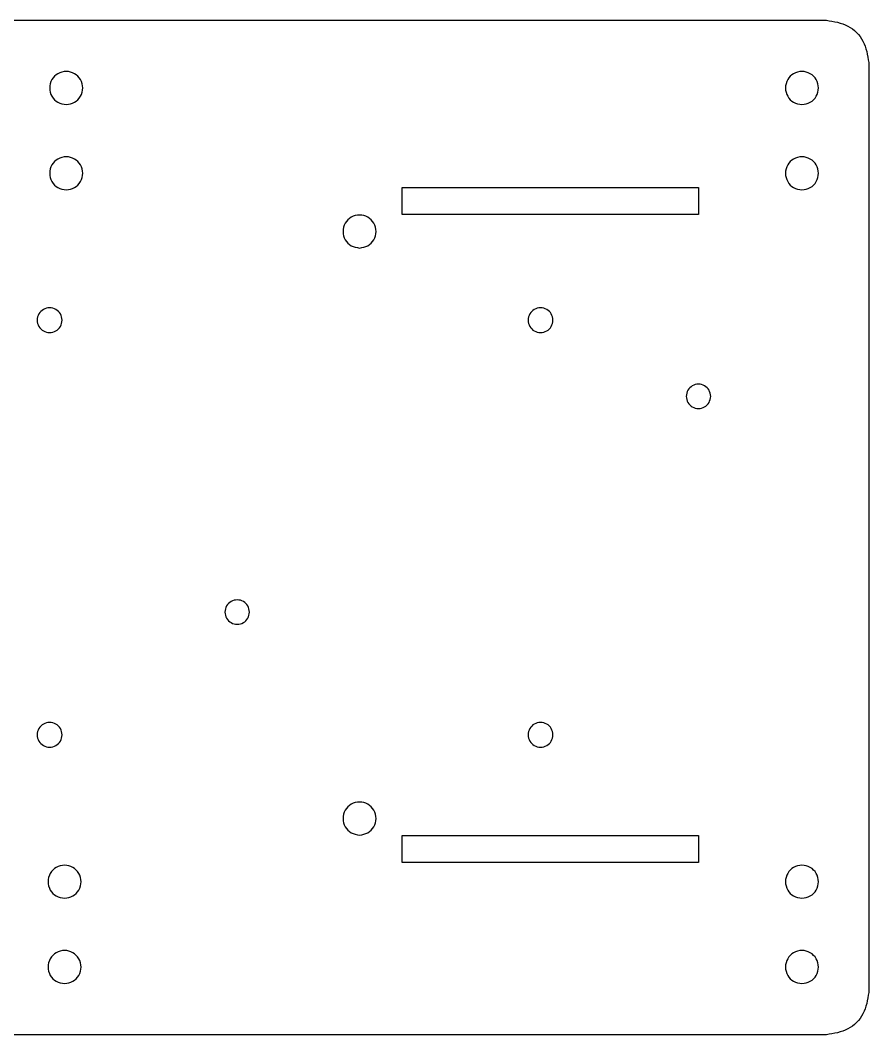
# Model space of a CAD drawing. Extents: x 14 to 581, y 78 to 764.
# Drawn here: x 296.8 to 580.9, y 423.8 to 763.7 of the extents above; entities that cross this region are included whole.
import ezdxf

# ---------------------------------------------------------------- set-up
doc = ezdxf.new("R2010")
doc.units = 0
doc.layers.add('Layer_1', color=7, linetype='CONTINUOUS')

msp = doc.modelspace()

# ---------------------------------------------------------------- linework, layer by layer
at = {"layer": 'Layer_1', "color": 7}
for points in [[(28.486069, 763.686714), (566.754686, 763.686714)], [(580.930606, 749.513482), (580.930606, 438.011138)], [(312.170308, 735.481279), (312.170308, 735.481279)], [(558.570308, 735.481279), (558.570308, 735.481279)], [(312.170308, 706.896927), (312.170308, 706.896927)], [(424.72567, 707.665322), (523.938262, 707.665322), (523.938262, 698.594458), (424.72567, 698.594458), (424.72567, 707.665322)], [(558.570308, 706.896927), (558.570308, 706.896927)], [(410.411446, 687.396866), (410.411446, 687.396866)], [(410.411446, 490.733132), (410.411446, 490.733132)], [(424.72567, 490.592155), (523.938262, 490.592155), (523.938262, 481.521289), (424.72567, 481.521289), (424.72567, 490.592155)], [(311.621876, 469.571135), (311.621876, 469.571135)], [(558.570308, 469.571135), (558.570308, 469.571135)], [(311.621876, 440.986783), (311.621876, 440.986783)], [(558.570308, 440.986783), (558.570308, 440.986783)], [(566.754686, 423.837906), (28.486069, 423.837906)]]:
    msp.add_lwpolyline(points, dxfattribs=at)
at = {"layer": 'Layer_1', "color": 5}
for points in [[(310.775089, 663.211102), (310.775089, 663.211102)], [(475.184537, 663.211102), (475.184537, 663.211102)], [(528.008926, 637.699293), (528.008926, 637.699293)], [(373.520734, 565.415853), (373.520734, 565.415853)], [(310.775089, 524.31347), (310.775089, 524.31347)], [(475.184537, 524.31347), (475.184537, 524.31347)]]:
    msp.add_lwpolyline(points, dxfattribs=at)
at = {"layer": 'Layer_1', "color": 7}
for points, knots in [([(566.754686, 763.686714), (569.242554, 763.29997), (574.138807, 762.538838), (579.782268, 756.896835), (580.543727, 752.000959), (580.930606, 749.513482)], [0, 0, 0, 0, 7.420941, 14.60479, 22.024511, 22.024511, 22.024511, 22.024511]), ([(312.170308, 735.481279), (311.19576, 735.633224), (309.275567, 735.932607), (307.16158, 738.133505), (306.378272, 741.004497), (307.16158, 743.905632), (309.275567, 746.017889), (312.170303, 746.801762), (315.065035, 746.017893), (317.178996, 743.905623), (317.962277, 741.004497), (317.178996, 738.133513), (315.065035, 735.932604), (313.144852, 735.633223), (312.170308, 735.481279)], [0, 0, 0, 0, 2.890524, 5.695322, 8.585844, 11.476365, 14.281164, 17.171687, 20.062196, 22.866975, 25.757492, 28.64801, 31.452788, 34.343297, 34.343297, 34.343297, 34.343297]), ([(558.570308, 735.481279), (557.59576, 735.633224), (555.675567, 735.932607), (553.56158, 738.133505), (552.778272, 741.004497), (553.56158, 743.905632), (555.675567, 746.017889), (558.570303, 746.801762), (561.465035, 746.017893), (563.578996, 743.905623), (564.362277, 741.004497), (563.578996, 738.133513), (561.465035, 735.932604), (559.544852, 735.633223), (558.570308, 735.481279)], [0, 0, 0, 0, 2.890524, 5.695322, 8.585844, 11.476365, 14.281164, 17.171687, 20.062196, 22.866975, 25.757492, 28.64801, 31.452788, 34.343297, 34.343297, 34.343297, 34.343297]), ([(312.170308, 706.896927), (311.19576, 707.048872), (309.275567, 707.348255), (307.16158, 709.549153), (306.378272, 712.420145), (307.16158, 715.32128), (309.275567, 717.433537), (312.170303, 718.21741), (315.065035, 717.433541), (317.178996, 715.321271), (317.962277, 712.420145), (317.178996, 709.549161), (315.065035, 707.348252), (313.144852, 707.048871), (312.170308, 706.896927)], [0, 0, 0, 0, 2.890524, 5.695322, 8.585844, 11.476365, 14.281164, 17.171687, 20.062196, 22.866975, 25.757492, 28.64801, 31.452788, 34.343297, 34.343297, 34.343297, 34.343297]), ([(558.570308, 706.896927), (557.59576, 707.048872), (555.675567, 707.348255), (553.56158, 709.549153), (552.778272, 712.420145), (553.56158, 715.32128), (555.675567, 717.433537), (558.570303, 718.21741), (561.465035, 717.433541), (563.578996, 715.321271), (564.362277, 712.420145), (563.578996, 709.549161), (561.465035, 707.348252), (559.544852, 707.048871), (558.570308, 706.896927)], [0, 0, 0, 0, 2.890524, 5.695322, 8.585844, 11.476365, 14.281164, 17.171687, 20.062196, 22.866975, 25.757492, 28.64801, 31.452788, 34.343297, 34.343297, 34.343297, 34.343297]), ([(410.411446, 687.396866), (409.436898, 687.548811), (407.516705, 687.848194), (405.402716, 690.049089), (404.619408, 692.920081), (405.402717, 695.821216), (407.516704, 697.933475), (410.411439, 698.71735), (413.306173, 697.933479), (415.42013, 695.821207), (416.20341, 692.920081), (415.42013, 690.049098), (413.306171, 687.848191), (411.385989, 687.54881), (410.411446, 687.396866)], [0, 0, 0, 0, 2.890524, 5.695322, 8.585842, 11.476364, 14.281164, 17.171689, 20.062197, 22.866975, 25.757493, 28.648009, 31.452785, 34.343293, 34.343293, 34.343293, 34.343293]), ([(410.411446, 490.733132), (409.436898, 490.885076), (407.516705, 491.184459), (405.402716, 493.385354), (404.619408, 496.256347), (405.402717, 499.157482), (407.516704, 501.269741), (410.411439, 502.053616), (413.306173, 501.269745), (415.42013, 499.157472), (416.20341, 496.256347), (415.42013, 493.385364), (413.306171, 491.184456), (411.385989, 490.885075), (410.411446, 490.733132)], [0, 0, 0, 0, 2.890524, 5.695322, 8.585842, 11.476364, 14.281164, 17.171689, 20.062197, 22.866975, 25.757493, 28.648009, 31.452785, 34.343293, 34.343293, 34.343293, 34.343293]), ([(311.621876, 469.571135), (310.647328, 469.72308), (308.727135, 470.022463), (306.613148, 472.223361), (305.82984, 475.094353), (306.613148, 477.995488), (308.727135, 480.107745), (311.621871, 480.891618), (314.516603, 480.107749), (316.630564, 477.995479), (317.413845, 475.094353), (316.630564, 472.223369), (314.516603, 470.02246), (312.59642, 469.723079), (311.621876, 469.571135)], [0, 0, 0, 0, 2.890524, 5.695322, 8.585844, 11.476365, 14.281164, 17.171687, 20.062196, 22.866975, 25.757492, 28.64801, 31.452788, 34.343297, 34.343297, 34.343297, 34.343297]), ([(558.570308, 469.571135), (557.59576, 469.72308), (555.675567, 470.022463), (553.56158, 472.223361), (552.778272, 475.094353), (553.56158, 477.995488), (555.675567, 480.107745), (558.570303, 480.891618), (561.465035, 480.107749), (563.578996, 477.995479), (564.362277, 475.094353), (563.578996, 472.223369), (561.465035, 470.02246), (559.544852, 469.723079), (558.570308, 469.571135)], [0, 0, 0, 0, 2.890524, 5.695322, 8.585844, 11.476365, 14.281164, 17.171687, 20.062196, 22.866975, 25.757492, 28.64801, 31.452788, 34.343297, 34.343297, 34.343297, 34.343297]), ([(311.621876, 440.986783), (310.647328, 441.138728), (308.727135, 441.438111), (306.613148, 443.639009), (305.82984, 446.510001), (306.613148, 449.411136), (308.727135, 451.523393), (311.621871, 452.307266), (314.516603, 451.523397), (316.630564, 449.411127), (317.413845, 446.510001), (316.630564, 443.639017), (314.516603, 441.438108), (312.59642, 441.138727), (311.621876, 440.986783)], [0, 0, 0, 0, 2.890524, 5.695322, 8.585844, 11.476365, 14.281164, 17.171687, 20.062196, 22.866975, 25.757492, 28.64801, 31.452788, 34.343297, 34.343297, 34.343297, 34.343297]), ([(558.570308, 440.986783), (557.59576, 441.138728), (555.675567, 441.438111), (553.56158, 443.639009), (552.778272, 446.510001), (553.56158, 449.411136), (555.675567, 451.523393), (558.570303, 452.307266), (561.465035, 451.523397), (563.578996, 449.411127), (564.362277, 446.510001), (563.578996, 443.639017), (561.465035, 441.438108), (559.544852, 441.138727), (558.570308, 440.986783)], [0, 0, 0, 0, 2.890524, 5.695322, 8.585844, 11.476365, 14.281164, 17.171687, 20.062196, 22.866975, 25.757492, 28.64801, 31.452788, 34.343297, 34.343297, 34.343297, 34.343297]), ([(580.930606, 438.011138), (580.543727, 435.523662), (579.782268, 430.627785), (574.138807, 424.985782), (569.242554, 424.22465), (566.754686, 423.837906)], [0, 0, 0, 0, 7.419721, 14.60357, 22.024511, 22.024511, 22.024511, 22.024511])]:
    msp.add_open_spline(points, degree=3, knots=knots, dxfattribs=at)
at = {"layer": 'Layer_1', "color": 5}
for points, knots in [([(310.775089, 663.211102), (310.660767, 662.477864), (310.435516, 661.033135), (308.779577, 659.442608), (306.619478, 658.853269), (304.436699, 659.442608), (302.847452, 661.033135), (302.257677, 663.211106), (302.84745, 665.389078), (304.436697, 666.979614), (306.619478, 667.568953), (308.779579, 666.979614), (310.435518, 665.389078), (310.660768, 663.944344), (310.775089, 663.211102)], [0, 0, 0, 0, 2.174793, 4.285083, 6.459879, 8.634674, 10.744965, 12.919758, 15.094563, 17.204857, 19.379652, 21.554448, 23.664742, 25.839547, 25.839547, 25.839547, 25.839547]), ([(475.184537, 663.211102), (475.070215, 662.477864), (474.844964, 661.033135), (473.189025, 659.442608), (471.028926, 658.853269), (468.846147, 659.442608), (467.2569, 661.033135), (466.667125, 663.211106), (467.256898, 665.389078), (468.846145, 666.979614), (471.028926, 667.568953), (473.189027, 666.979614), (474.844966, 665.389078), (475.070216, 663.944344), (475.184537, 663.211102)], [0, 0, 0, 0, 2.174793, 4.285083, 6.459879, 8.634674, 10.744965, 12.919758, 15.094563, 17.204857, 19.379652, 21.554448, 23.664742, 25.839547, 25.839547, 25.839547, 25.839547]), ([(528.008926, 637.699293), (527.896531, 636.978417), (527.675075, 635.558043), (526.047056, 633.994323), (523.923367, 633.41491), (521.777381, 633.994323), (520.214928, 635.558043), (519.635091, 637.699297), (520.214922, 639.840553), (521.777383, 641.404271), (523.923367, 641.983671), (526.047054, 641.404271), (527.675081, 639.840552), (527.896533, 638.420174), (528.008926, 637.699293)], [0, 0, 0, 0, 2.138127, 4.212849, 6.350986, 8.489123, 10.563846, 12.701973, 14.840115, 16.914833, 19.052968, 21.191103, 23.265819, 25.403961, 25.403961, 25.403961, 25.403961]), ([(373.520734, 565.415853), (373.408339, 564.694977), (373.186883, 563.274603), (371.558864, 561.710883), (369.435175, 561.13147), (367.289189, 561.710883), (365.726736, 563.274603), (365.146899, 565.415857), (365.72673, 567.557113), (367.289191, 569.120831), (369.435175, 569.700231), (371.558862, 569.120831), (373.186889, 567.557112), (373.408341, 566.136734), (373.520734, 565.415853)], [0, 0, 0, 0, 2.138127, 4.212849, 6.350986, 8.489123, 10.563846, 12.701973, 14.840115, 16.914833, 19.052968, 21.191103, 23.265819, 25.403961, 25.403961, 25.403961, 25.403961]), ([(310.775089, 524.31347), (310.660767, 523.580232), (310.435516, 522.135503), (308.779577, 520.544976), (306.619478, 519.955637), (304.436699, 520.544976), (302.847452, 522.135503), (302.257677, 524.313474), (302.84745, 526.491446), (304.436697, 528.081982), (306.619478, 528.671321), (308.779579, 528.081982), (310.435518, 526.491446), (310.660768, 525.046712), (310.775089, 524.31347)], [0, 0, 0, 0, 2.174793, 4.285083, 6.459879, 8.634674, 10.744965, 12.919758, 15.094563, 17.204857, 19.379652, 21.554448, 23.664742, 25.839547, 25.839547, 25.839547, 25.839547]), ([(475.184537, 524.31347), (475.070215, 523.580232), (474.844964, 522.135503), (473.189025, 520.544976), (471.028926, 519.955637), (468.846147, 520.544976), (467.2569, 522.135503), (466.667125, 524.313474), (467.256898, 526.491446), (468.846145, 528.081982), (471.028926, 528.671321), (473.189027, 528.081982), (474.844966, 526.491446), (475.070216, 525.046712), (475.184537, 524.31347)], [0, 0, 0, 0, 2.174793, 4.285083, 6.459879, 8.634674, 10.744965, 12.919758, 15.094563, 17.204857, 19.379652, 21.554448, 23.664742, 25.839547, 25.839547, 25.839547, 25.839547])]:
    msp.add_open_spline(points, degree=3, knots=knots, dxfattribs=at)

doc.saveas('drawing.dxf')
